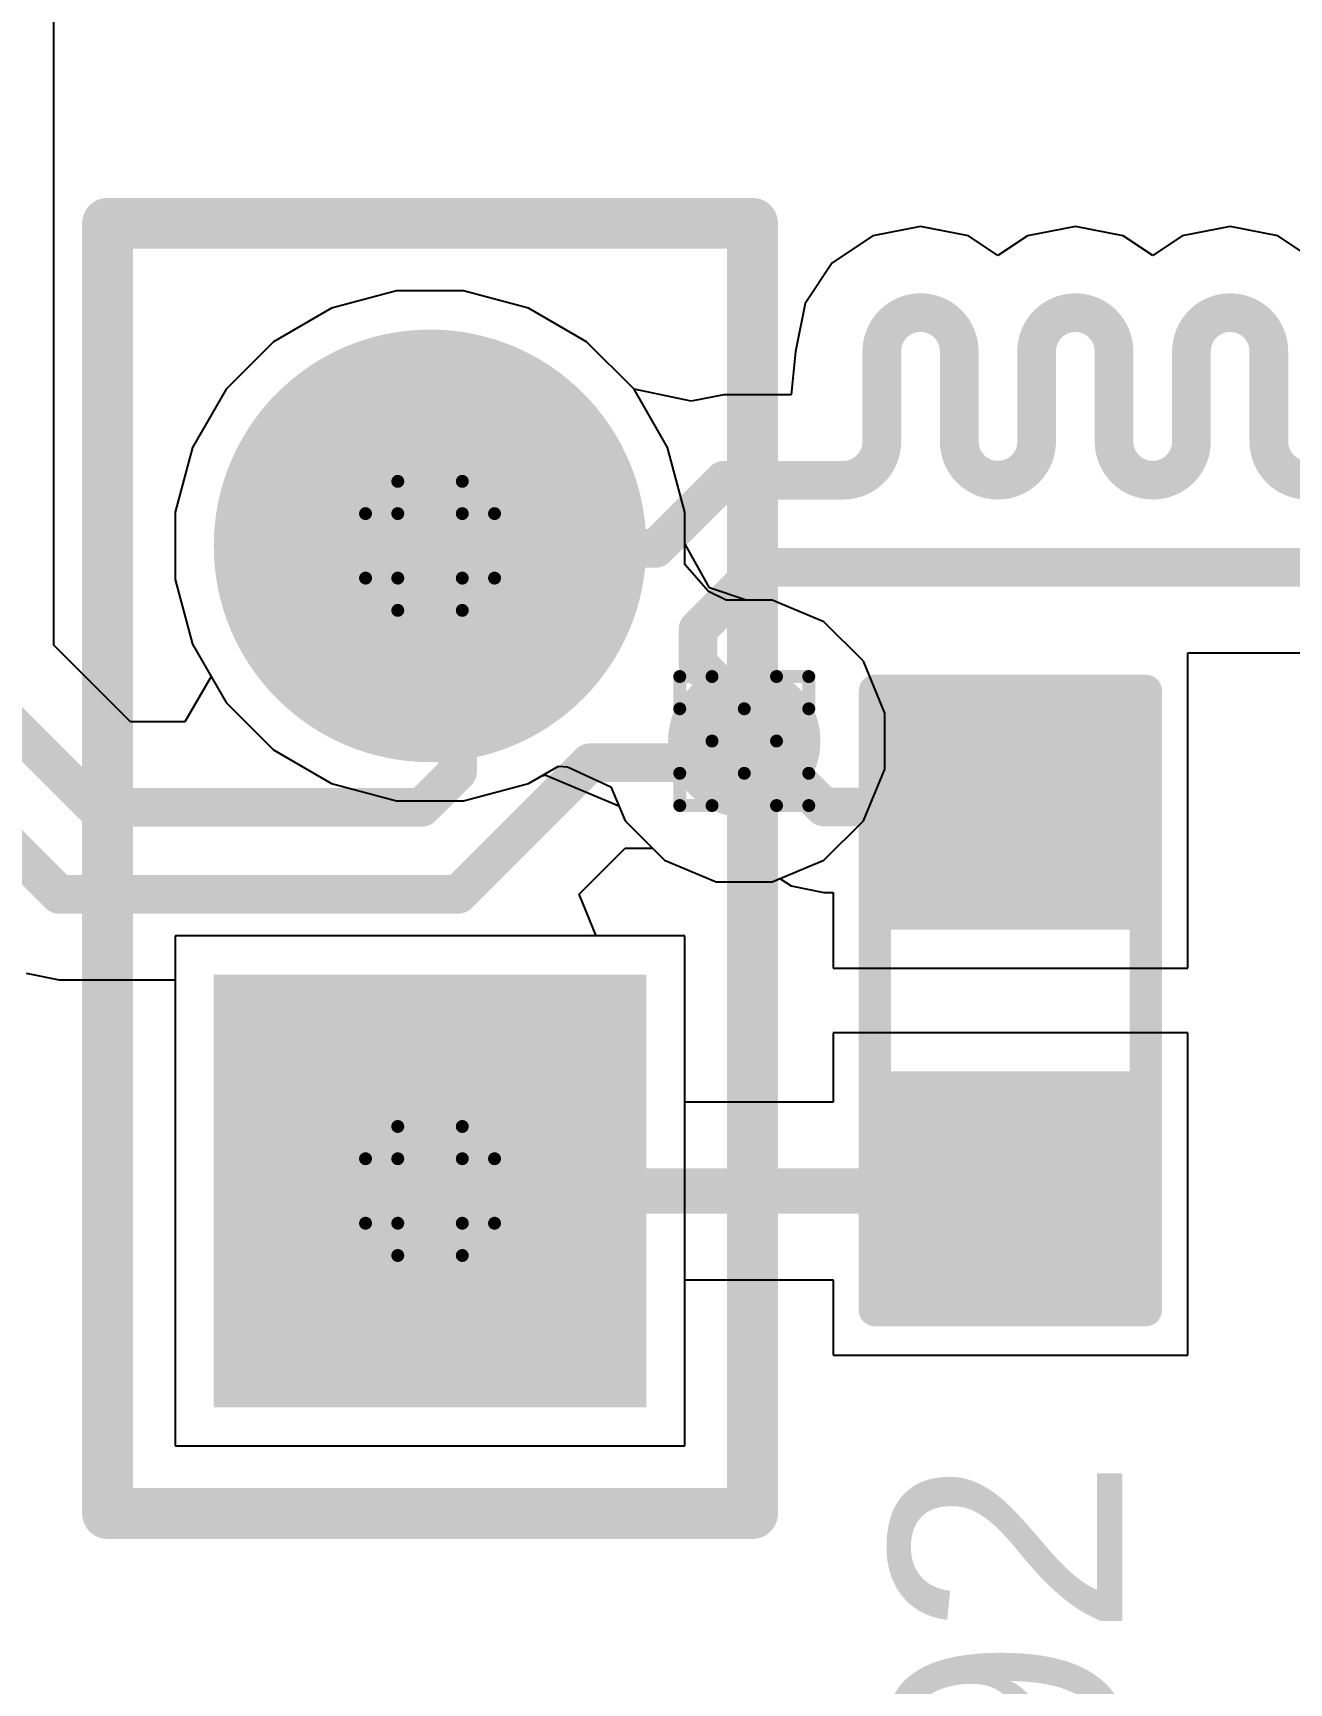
# Model space of a CAD drawing. Header units: inches. Extents: x -11 to 5379, y 0 to 5429.
# Drawn here: x 39.38 to 44.33, y 74.72 to 81.21 of the extents above; entities that cross this region are included whole.
import ezdxf

# ---------------------------------------------------------------- set-up
doc = ezdxf.new("R2010")
doc.units = ezdxf.units.IN
for name, color, linetype in [('Bottom Layer', 5, 'Continuous'), ('Bottom Solder', 6, 'Continuous'), ('Drill Drawing', 1, 'Continuous'), ('GND', 16, 'Continuous'), ('Multi-Layer', 9, 'Continuous'), ('Pad Holes', 156, 'Continuous'), ('PWR', 76, 'Continuous'), ('Top Layer', 1, 'Continuous'), ('Top Overlay', 2, 'Continuous'), ('Top Paste', 8, 'Continuous'), ('Top Solder', 216, 'Continuous'), ('Via Holes', 16, 'Continuous')]:
    doc.layers.add(name, color=color, linetype=linetype)
doc.styles.add('Arial', font='', dxfattribs={"height": 0.2})
doc.styles.get('Arial').set_extended_font_data('Arial')

# ---------------------------------------------------------------- blocks, each defined once
blk = doc.blocks.new('R___0603_7')
at = {"layer": 'Top Layer'}
for points in [[(-0.381, 0.4445), (-0.381, -0.4445), (-1.143, -0.4445), (-1.143, 0.4445)], [(1.143, 0.4445), (1.143, -0.4445), (0.381, -0.4445), (0.381, 0.4445)]]:
    blk.add_hatch(color=1, dxfattribs=at).paths.add_polyline_path(points)
at = {"layer": 'Top Paste'}
for points in [[(-0.381, 0.4445), (-0.381, -0.4445), (-1.143, -0.4445), (-1.143, 0.4445)], [(1.143, 0.4445), (1.143, -0.4445), (0.381, -0.4445), (0.381, 0.4445)]]:
    blk.add_hatch(color=8, dxfattribs=at).paths.add_polyline_path(points)
at = {"layer": 'Top Solder'}
for points in [[(-0.2794, 0.5461), (-0.2794, -0.5461), (-1.2446, -0.5461), (-1.2446, 0.5461)], [(1.2446, 0.5461), (1.2446, -0.5461), (0.2794, -0.5461), (0.2794, 0.5461)]]:
    blk.add_hatch(color=216, dxfattribs=at).paths.add_polyline_path(points)
at = {"layer": 'Top Overlay'}
for points in [[(-1.2192, 0.5334, 0.127, 0.127, 0), (1.2192, 0.5334, 0.127, 0.127, 0)], [(-1.2192, 0.5334, 0.127, 0.127, 0), (-1.2192, -0.5334, 0.127, 0.127, 0)], [(1.2192, 0.5334, 0.127, 0.127, 0), (1.2192, -0.5334, 0.127, 0.127, 0)], [(-1.2192, -0.5334, 0.127, 0.127, 0), (1.2192, -0.5334, 0.127, 0.127, 0)]]:
    blk.add_lwpolyline(points, format="xyseb", dxfattribs=at)
for points in [[(-1.25095, 0.5334, 0.0635, 0.0635, 1), (-1.18745, 0.5334, 0.0635, 0.0635, 1)], [(-1.25095, 0.5334, 0.0635, 0.0635, 1), (-1.18745, 0.5334, 0.0635, 0.0635, 1)], [(1.18745, 0.5334, 0.0635, 0.0635, 1), (1.25095, 0.5334, 0.0635, 0.0635, 1)], [(1.18745, 0.5334, 0.0635, 0.0635, 1), (1.25095, 0.5334, 0.0635, 0.0635, 1)], [(-1.25095, -0.5334, 0.0635, 0.0635, 1), (-1.18745, -0.5334, 0.0635, 0.0635, 1)], [(-1.25095, -0.5334, 0.0635, 0.0635, 1), (-1.18745, -0.5334, 0.0635, 0.0635, 1)], [(1.18745, -0.5334, 0.0635, 0.0635, 1), (1.25095, -0.5334, 0.0635, 0.0635, 1)], [(1.18745, -0.5334, 0.0635, 0.0635, 1), (1.25095, -0.5334, 0.0635, 0.0635, 1)]]:
    blk.add_lwpolyline(points, format="xyseb", close=True, dxfattribs=at)
blk = doc.blocks.new('HDR1X2__71')
at = {"layer": 'Bottom Layer'}
blk.add_hatch(color=5, dxfattribs=at).paths.add_polyline_path([(-0.75, 0.75), (0.75, 0.75), (0.75, -0.75), (-0.75, -0.75)])
h = blk.add_hatch(color=5, dxfattribs=at)
edge = h.paths.add_edge_path()
edge.add_arc((2.54, 0), 0.75, 0, 360)
at = {"layer": 'Bottom Solder'}
blk.add_hatch(color=6, dxfattribs=at).paths.add_polyline_path([(-0.8516, 0.8516), (0.8516, 0.8516), (0.8516, -0.8516), (-0.8516, -0.8516)])
h = blk.add_hatch(color=6, dxfattribs=at)
edge = h.paths.add_edge_path()
edge.add_arc((2.54, 0), 0.8516, 0, 360)
at = {"layer": 'GND'}
blk.add_hatch(color=16, dxfattribs=at).paths.add_polyline_path([(-0.75, 0.75), (0.75, 0.75), (0.75, -0.75), (-0.75, -0.75)])
h = blk.add_hatch(color=16, dxfattribs=at)
edge = h.paths.add_edge_path()
edge.add_arc((2.54, 0), 0.75, 0, 360)
at = {"layer": 'Multi-Layer'}
blk.add_hatch(color=9, dxfattribs=at).paths.add_polyline_path([(-0.75, 0.75), (0.75, 0.75), (0.75, -0.75), (-0.75, -0.75)])
h = blk.add_hatch(color=9, dxfattribs=at)
edge = h.paths.add_edge_path()
edge.add_arc((2.54, 0), 0.75, 0, 360)
at = {"layer": 'Pad Holes'}
h = blk.add_hatch(color=7, dxfattribs=at)
edge = h.paths.add_edge_path()
edge.add_arc((0, 0), 0.45, 0, 360)
h = blk.add_hatch(color=7, dxfattribs=at)
edge = h.paths.add_edge_path()
edge.add_arc((2.54, 0), 0.45, 0, 360)
at = {"layer": 'PWR'}
blk.add_hatch(color=76, dxfattribs=at).paths.add_polyline_path([(-0.75, 0.75), (0.75, 0.75), (0.75, -0.75), (-0.75, -0.75)])
h = blk.add_hatch(color=76, dxfattribs=at)
edge = h.paths.add_edge_path()
edge.add_arc((2.54, 0), 0.75, 0, 360)
at = {"layer": 'Top Layer'}
blk.add_hatch(color=1, dxfattribs=at).paths.add_polyline_path([(-0.75, 0.75), (0.75, 0.75), (0.75, -0.75), (-0.75, -0.75)])
h = blk.add_hatch(color=1, dxfattribs=at)
edge = h.paths.add_edge_path()
edge.add_arc((2.54, 0), 0.75, 0, 360)
at = {"layer": 'Top Solder'}
blk.add_hatch(color=216, dxfattribs=at).paths.add_polyline_path([(-0.8516, 0.8516), (0.8516, 0.8516), (0.8516, -0.8516), (-0.8516, -0.8516)])
h = blk.add_hatch(color=216, dxfattribs=at)
edge = h.paths.add_edge_path()
edge.add_arc((2.54, 0), 0.8516, 0, 360)
at = {"layer": 'Top Overlay'}
for points in [[(-1.27, 1.27, 0.2, 0.2, 0), (3.81, 1.27, 0.2, 0.2, 0)], [(-1.27, 1.27, 0.2, 0.2, 0), (-1.27, -1.27, 0.2, 0.2, 0)], [(3.81, 1.27, 0.2, 0.2, 0), (3.81, -1.27, 0.2, 0.2, 0)], [(-1.27, -1.27, 0.2, 0.2, 0), (3.81, -1.27, 0.2, 0.2, 0)]]:
    blk.add_lwpolyline(points, format="xyseb", dxfattribs=at)
for points in [[(-1.32, 1.27, 0.1, 0.1, 1), (-1.22, 1.27, 0.1, 0.1, 1)], [(-1.32, 1.27, 0.1, 0.1, 1), (-1.22, 1.27, 0.1, 0.1, 1)], [(3.76, 1.27, 0.1, 0.1, 1), (3.86, 1.27, 0.1, 0.1, 1)], [(3.76, 1.27, 0.1, 0.1, 1), (3.86, 1.27, 0.1, 0.1, 1)], [(-1.32, -1.27, 0.1, 0.1, 1), (-1.22, -1.27, 0.1, 0.1, 1)], [(-1.32, -1.27, 0.1, 0.1, 1), (-1.22, -1.27, 0.1, 0.1, 1)], [(3.76, -1.27, 0.1, 0.1, 1), (3.86, -1.27, 0.1, 0.1, 1)], [(3.76, -1.27, 0.1, 0.1, 1), (3.86, -1.27, 0.1, 0.1, 1)]]:
    blk.add_lwpolyline(points, format="xyseb", close=True, dxfattribs=at)

msp = doc.modelspace()

# ---------------------------------------------------------------- hatches: boundary and pattern name
at = {"layer": 'Bottom Layer'}
h = msp.add_hatch(color=5, dxfattribs=at)
edge = h.paths.add_edge_path()
edge.add_arc((42.1826, 78.4269), 0.3, 0, 360)
at = {"layer": 'GND'}
h = msp.add_hatch(color=16, dxfattribs=at)
edge = h.paths.add_edge_path()
edge.add_arc((42.1826, 78.4269), 0.3, 0, 360)
at = {"layer": 'PWR'}
h = msp.add_hatch(color=76, dxfattribs=at)
edge = h.paths.add_edge_path()
edge.add_arc((42.1826, 78.4269), 0.3, 0, 360)
at = {"layer": 'Top Layer'}
h = msp.add_hatch(color=1, dxfattribs=at)
edge = h.paths.add_edge_path()
edge.add_arc((42.1826, 78.4269), 0.3, 0, 360)
at = {"layer": 'Via Holes'}
h = msp.add_hatch(color=7, dxfattribs=at)
edge = h.paths.add_edge_path()
edge.add_arc((42.1826, 78.4269), 0.15, 0, 360)

# ---------------------------------------------------------------- linework, layer by layer
at = {"layer": 'Bottom Layer'}
for p, q in [((39.4642, 78.8044), (39.4642, 82.1891)), ((40.8129, 80.1993), (40.5575, 80.1309)), ((41.0772, 80.1993), (40.8129, 80.1993)), ((41.3326, 80.1309), (41.0772, 80.1993)), ((40.5575, 80.1309), (40.3286, 79.9987)), ((41.5615, 79.9987), (41.3326, 80.1309)), ((40.3286, 79.9987), (40.1417, 79.8118)), ((41.7485, 79.8118), (41.5615, 79.9987)), ((40.1417, 79.8118), (40.0095, 79.5828)), ((41.8806, 79.5828), (41.7485, 79.8118)), ((40.0095, 79.5828), (39.9411, 79.3275)), ((41.9491, 79.3275), (41.8806, 79.5828)), ((39.9411, 79.3275), (39.9411, 79.0631)), ((41.9491, 79.1223), (41.9491, 79.3275)), ((39.9411, 79.0631), (40.0095, 78.8078)), ((42.0417, 79.0161), (41.9491, 79.1223)), ((42.1111, 78.9809), (42.0417, 79.0161)), ((42.2928, 78.9809), (42.1111, 78.9809)), ((42.4964, 78.8966), (42.2928, 78.9809)), ((42.6523, 78.7407), (42.4964, 78.8966)), ((39.7656, 78.503), (39.4642, 78.8044)), ((40.0095, 78.8078), (40.0828, 78.6808)), ((42.7366, 78.5371), (42.6523, 78.7407)), ((40.0828, 78.6808), (39.9801, 78.503)), ((39.9801, 78.503), (39.7656, 78.503)), ((42.7366, 78.3167), (42.7366, 78.5371)), ((42.6523, 78.1131), (42.7366, 78.3167)), ((42.4964, 77.9573), (42.6523, 78.1131)), ((41.532, 77.8236), (41.713, 78.0046)), ((41.713, 78.0046), (41.8215, 78.0046)), ((41.8215, 78.0046), (41.8688, 77.9573)), ((41.8688, 77.9573), (42.0724, 77.8729)), ((42.2928, 77.8729), (42.4964, 77.9573)), ((42.0724, 77.8729), (42.2928, 77.8729)), ((41.6, 77.6593), (41.532, 77.8236)), ((41.9491, 77.6593), (41.6, 77.6593)), ((41.9491, 75.6513), (41.9491, 77.6593)), ((39.3553, 77.5124), (39.4841, 77.4868)), ((39.4841, 77.4868), (39.9411, 77.4868)), ((39.9411, 77.4868), (39.9411, 75.6513)), ((39.9411, 75.6513), (41.9491, 75.6513))]:
    msp.add_line(p, q, dxfattribs=at)
for points in [[(40.9451, 79.1953, 0.1524, 0.1524, 0), (41.0533, 79.087, 0.1524, 0.1524, 0)], [(41.0533, 78.306, 0.1524, 0.1524, 0), (41.0533, 79.087, 0.1524, 0.1524, 0)], [(39.1275, 78.665, 0.1524, 0.1524, 0), (39.6262, 78.1663, 0.1524, 0.1524, 0)], [(38.7846, 78.5229, 0.1524, 0.1524, 0), (39.4841, 77.8234, 0.1524, 0.1524, 0)], [(42.097, 78.3413, 0.1524, 0.1524, 0), (42.1826, 78.4269, 0.1524, 0.1524, 0)], [(41.0557, 77.8234, 0.1524, 0.1524, 0), (41.5735, 78.3413, 0.1524, 0.1524, 0)], [(41.5735, 78.3413, 0.1524, 0.1524, 0), (42.097, 78.3413, 0.1524, 0.1524, 0)], [(40.9137, 78.1663, 0.1524, 0.1524, 0), (41.0533, 78.306, 0.1524, 0.1524, 0)], [(39.6262, 78.1663, 0.1524, 0.1524, 0), (40.9137, 78.1663, 0.1524, 0.1524, 0)], [(39.4841, 77.8234, 0.1524, 0.1524, 0), (41.0557, 77.8234, 0.1524, 0.1524, 0)]]:
    msp.add_lwpolyline(points, format="xyseb", dxfattribs=at)
for points in [[(40.907, 79.1953, 0.0762, 0.0762, 1), (40.9832, 79.1953, 0.0762, 0.0762, 1)], [(41.0152, 79.087, 0.0762, 0.0762, 1), (41.0914, 79.087, 0.0762, 0.0762, 1)], [(41.0152, 79.087, 0.0762, 0.0762, 1), (41.0914, 79.087, 0.0762, 0.0762, 1)], [(42.1445, 78.4269, 0.0762, 0.0762, 1), (42.2207, 78.4269, 0.0762, 0.0762, 1)], [(41.5354, 78.3413, 0.0762, 0.0762, 1), (41.6116, 78.3413, 0.0762, 0.0762, 1)], [(41.5354, 78.3413, 0.0762, 0.0762, 1), (41.6116, 78.3413, 0.0762, 0.0762, 1)], [(42.0589, 78.3413, 0.0762, 0.0762, 1), (42.1351, 78.3413, 0.0762, 0.0762, 1)], [(42.0589, 78.3413, 0.0762, 0.0762, 1), (42.1351, 78.3413, 0.0762, 0.0762, 1)], [(41.0152, 78.306, 0.0762, 0.0762, 1), (41.0914, 78.306, 0.0762, 0.0762, 1)], [(41.0152, 78.306, 0.0762, 0.0762, 1), (41.0914, 78.306, 0.0762, 0.0762, 1)], [(39.5881, 78.1663, 0.0762, 0.0762, 1), (39.6643, 78.1663, 0.0762, 0.0762, 1)], [(39.5881, 78.1663, 0.0762, 0.0762, 1), (39.6643, 78.1663, 0.0762, 0.0762, 1)], [(40.8756, 78.1663, 0.0762, 0.0762, 1), (40.9518, 78.1663, 0.0762, 0.0762, 1)], [(40.8756, 78.1663, 0.0762, 0.0762, 1), (40.9518, 78.1663, 0.0762, 0.0762, 1)], [(39.446, 77.8234, 0.0762, 0.0762, 1), (39.5222, 77.8234, 0.0762, 0.0762, 1)], [(39.446, 77.8234, 0.0762, 0.0762, 1), (39.5222, 77.8234, 0.0762, 0.0762, 1)], [(41.0176, 77.8234, 0.0762, 0.0762, 1), (41.0938, 77.8234, 0.0762, 0.0762, 1)], [(41.0176, 77.8234, 0.0762, 0.0762, 1), (41.0938, 77.8234, 0.0762, 0.0762, 1)]]:
    msp.add_lwpolyline(points, format="xyseb", close=True, dxfattribs=at)
at = {"layer": 'Drill Drawing'}
for points in [[(40.8181, 79.3223, 0.0508, 0.0508, 0), (40.8181, 79.4493, 0.0508, 0.0508, 0)], [(40.8181, 79.4493, 0.0508, 0.0508, 0), (41.0721, 79.4493, 0.0508, 0.0508, 0)], [(41.0721, 79.3223, 0.0508, 0.0508, 0), (41.0721, 79.4493, 0.0508, 0.0508, 0)], [(40.6911, 79.0683, 0.0508, 0.0508, 0), (40.6911, 79.3223, 0.0508, 0.0508, 0)], [(40.6911, 79.3223, 0.0508, 0.0508, 0), (40.8181, 79.3223, 0.0508, 0.0508, 0)], [(41.0721, 79.3223, 0.0508, 0.0508, 0), (41.1991, 79.3223, 0.0508, 0.0508, 0)], [(41.1991, 79.0683, 0.0508, 0.0508, 0), (41.1991, 79.3223, 0.0508, 0.0508, 0)], [(40.6911, 79.0683, 0.0508, 0.0508, 0), (40.8181, 79.0683, 0.0508, 0.0508, 0)], [(40.8181, 78.9413, 0.0508, 0.0508, 0), (40.8181, 79.0683, 0.0508, 0.0508, 0)], [(41.0721, 79.0683, 0.0508, 0.0508, 0), (41.1991, 79.0683, 0.0508, 0.0508, 0)], [(41.0721, 78.9413, 0.0508, 0.0508, 0), (41.0721, 79.0683, 0.0508, 0.0508, 0)], [(40.8181, 78.9413, 0.0508, 0.0508, 0), (41.0721, 78.9413, 0.0508, 0.0508, 0)], [(41.9286, 78.5539, 0.0508, 0.0508, 0), (41.9286, 78.6809, 0.0508, 0.0508, 0)], [(41.9286, 78.6809, 0.0508, 0.0508, 0), (42.0556, 78.6809, 0.0508, 0.0508, 0)], [(42.0556, 78.6809, 0.0508, 0.0508, 0), (42.1826, 78.5539, 0.0508, 0.0508, 0)], [(42.1826, 78.5539, 0.0508, 0.0508, 0), (42.3096, 78.6809, 0.0508, 0.0508, 0)], [(42.3096, 78.6809, 0.0508, 0.0508, 0), (42.4366, 78.6809, 0.0508, 0.0508, 0)], [(42.4366, 78.5539, 0.0508, 0.0508, 0), (42.4366, 78.6809, 0.0508, 0.0508, 0)], [(41.9286, 78.5539, 0.0508, 0.0508, 0), (42.0556, 78.4269, 0.0508, 0.0508, 0)], [(42.3096, 78.4269, 0.0508, 0.0508, 0), (42.4366, 78.5539, 0.0508, 0.0508, 0)], [(41.9286, 78.2999, 0.0508, 0.0508, 0), (42.0556, 78.4269, 0.0508, 0.0508, 0)], [(42.3096, 78.4269, 0.0508, 0.0508, 0), (42.4366, 78.2999, 0.0508, 0.0508, 0)], [(41.9286, 78.1729, 0.0508, 0.0508, 0), (41.9286, 78.2999, 0.0508, 0.0508, 0)], [(42.0556, 78.1729, 0.0508, 0.0508, 0), (42.1826, 78.2999, 0.0508, 0.0508, 0)], [(42.1826, 78.2999, 0.0508, 0.0508, 0), (42.3096, 78.1729, 0.0508, 0.0508, 0)], [(42.4366, 78.1729, 0.0508, 0.0508, 0), (42.4366, 78.2999, 0.0508, 0.0508, 0)], [(41.9286, 78.1729, 0.0508, 0.0508, 0), (42.0556, 78.1729, 0.0508, 0.0508, 0)], [(42.3096, 78.1729, 0.0508, 0.0508, 0), (42.4366, 78.1729, 0.0508, 0.0508, 0)], [(40.8181, 76.7823, 0.0508, 0.0508, 0), (40.8181, 76.9093, 0.0508, 0.0508, 0)], [(40.8181, 76.9093, 0.0508, 0.0508, 0), (41.0721, 76.9093, 0.0508, 0.0508, 0)], [(41.0721, 76.7823, 0.0508, 0.0508, 0), (41.0721, 76.9093, 0.0508, 0.0508, 0)], [(40.6911, 76.5283, 0.0508, 0.0508, 0), (40.6911, 76.7823, 0.0508, 0.0508, 0)], [(40.6911, 76.7823, 0.0508, 0.0508, 0), (40.8181, 76.7823, 0.0508, 0.0508, 0)], [(41.0721, 76.7823, 0.0508, 0.0508, 0), (41.1991, 76.7823, 0.0508, 0.0508, 0)], [(41.1991, 76.5283, 0.0508, 0.0508, 0), (41.1991, 76.7823, 0.0508, 0.0508, 0)], [(40.6911, 76.5283, 0.0508, 0.0508, 0), (40.8181, 76.5283, 0.0508, 0.0508, 0)], [(40.8181, 76.4013, 0.0508, 0.0508, 0), (40.8181, 76.5283, 0.0508, 0.0508, 0)], [(41.0721, 76.5283, 0.0508, 0.0508, 0), (41.1991, 76.5283, 0.0508, 0.0508, 0)], [(41.0721, 76.4013, 0.0508, 0.0508, 0), (41.0721, 76.5283, 0.0508, 0.0508, 0)], [(40.8181, 76.4013, 0.0508, 0.0508, 0), (41.0721, 76.4013, 0.0508, 0.0508, 0)]]:
    msp.add_lwpolyline(points, format="xyseb", dxfattribs=at)
for points in [[(40.8054, 79.4493, 0.0254, 0.0254, 1), (40.8308, 79.4493, 0.0254, 0.0254, 1)], [(40.8054, 79.4493, 0.0254, 0.0254, 1), (40.8308, 79.4493, 0.0254, 0.0254, 1)], [(41.0594, 79.4493, 0.0254, 0.0254, 1), (41.0848, 79.4493, 0.0254, 0.0254, 1)], [(41.0594, 79.4493, 0.0254, 0.0254, 1), (41.0848, 79.4493, 0.0254, 0.0254, 1)], [(40.6784, 79.3223, 0.0254, 0.0254, 1), (40.7038, 79.3223, 0.0254, 0.0254, 1)], [(40.6784, 79.3223, 0.0254, 0.0254, 1), (40.7038, 79.3223, 0.0254, 0.0254, 1)], [(40.8054, 79.3223, 0.0254, 0.0254, 1), (40.8308, 79.3223, 0.0254, 0.0254, 1)], [(40.8054, 79.3223, 0.0254, 0.0254, 1), (40.8308, 79.3223, 0.0254, 0.0254, 1)], [(41.0594, 79.3223, 0.0254, 0.0254, 1), (41.0848, 79.3223, 0.0254, 0.0254, 1)], [(41.0594, 79.3223, 0.0254, 0.0254, 1), (41.0848, 79.3223, 0.0254, 0.0254, 1)], [(41.1864, 79.3223, 0.0254, 0.0254, 1), (41.2118, 79.3223, 0.0254, 0.0254, 1)], [(41.1864, 79.3223, 0.0254, 0.0254, 1), (41.2118, 79.3223, 0.0254, 0.0254, 1)], [(40.6784, 79.0683, 0.0254, 0.0254, 1), (40.7038, 79.0683, 0.0254, 0.0254, 1)], [(40.6784, 79.0683, 0.0254, 0.0254, 1), (40.7038, 79.0683, 0.0254, 0.0254, 1)], [(40.8054, 79.0683, 0.0254, 0.0254, 1), (40.8308, 79.0683, 0.0254, 0.0254, 1)], [(40.8054, 79.0683, 0.0254, 0.0254, 1), (40.8308, 79.0683, 0.0254, 0.0254, 1)], [(41.0594, 79.0683, 0.0254, 0.0254, 1), (41.0848, 79.0683, 0.0254, 0.0254, 1)], [(41.0594, 79.0683, 0.0254, 0.0254, 1), (41.0848, 79.0683, 0.0254, 0.0254, 1)], [(41.1864, 79.0683, 0.0254, 0.0254, 1), (41.2118, 79.0683, 0.0254, 0.0254, 1)], [(41.1864, 79.0683, 0.0254, 0.0254, 1), (41.2118, 79.0683, 0.0254, 0.0254, 1)], [(40.8054, 78.9413, 0.0254, 0.0254, 1), (40.8308, 78.9413, 0.0254, 0.0254, 1)], [(40.8054, 78.9413, 0.0254, 0.0254, 1), (40.8308, 78.9413, 0.0254, 0.0254, 1)], [(41.0594, 78.9413, 0.0254, 0.0254, 1), (41.0848, 78.9413, 0.0254, 0.0254, 1)], [(41.0594, 78.9413, 0.0254, 0.0254, 1), (41.0848, 78.9413, 0.0254, 0.0254, 1)], [(41.9159, 78.6809, 0.0254, 0.0254, 1), (41.9413, 78.6809, 0.0254, 0.0254, 1)], [(41.9159, 78.6809, 0.0254, 0.0254, 1), (41.9413, 78.6809, 0.0254, 0.0254, 1)], [(42.0429, 78.6809, 0.0254, 0.0254, 1), (42.0683, 78.6809, 0.0254, 0.0254, 1)], [(42.0429, 78.6809, 0.0254, 0.0254, 1), (42.0683, 78.6809, 0.0254, 0.0254, 1)], [(42.2969, 78.6809, 0.0254, 0.0254, 1), (42.3223, 78.6809, 0.0254, 0.0254, 1)], [(42.2969, 78.6809, 0.0254, 0.0254, 1), (42.3223, 78.6809, 0.0254, 0.0254, 1)], [(42.4239, 78.6809, 0.0254, 0.0254, 1), (42.4493, 78.6809, 0.0254, 0.0254, 1)], [(42.4239, 78.6809, 0.0254, 0.0254, 1), (42.4493, 78.6809, 0.0254, 0.0254, 1)], [(41.9159, 78.5539, 0.0254, 0.0254, 1), (41.9413, 78.5539, 0.0254, 0.0254, 1)], [(41.9159, 78.5539, 0.0254, 0.0254, 1), (41.9413, 78.5539, 0.0254, 0.0254, 1)], [(42.1699, 78.5539, 0.0254, 0.0254, 1), (42.1953, 78.5539, 0.0254, 0.0254, 1)], [(42.1699, 78.5539, 0.0254, 0.0254, 1), (42.1953, 78.5539, 0.0254, 0.0254, 1)], [(42.4239, 78.5539, 0.0254, 0.0254, 1), (42.4493, 78.5539, 0.0254, 0.0254, 1)], [(42.4239, 78.5539, 0.0254, 0.0254, 1), (42.4493, 78.5539, 0.0254, 0.0254, 1)], [(42.0429, 78.4269, 0.0254, 0.0254, 1), (42.0683, 78.4269, 0.0254, 0.0254, 1)], [(42.0429, 78.4269, 0.0254, 0.0254, 1), (42.0683, 78.4269, 0.0254, 0.0254, 1)], [(42.2969, 78.4269, 0.0254, 0.0254, 1), (42.3223, 78.4269, 0.0254, 0.0254, 1)], [(42.2969, 78.4269, 0.0254, 0.0254, 1), (42.3223, 78.4269, 0.0254, 0.0254, 1)], [(41.9159, 78.2999, 0.0254, 0.0254, 1), (41.9413, 78.2999, 0.0254, 0.0254, 1)], [(41.9159, 78.2999, 0.0254, 0.0254, 1), (41.9413, 78.2999, 0.0254, 0.0254, 1)], [(42.1699, 78.2999, 0.0254, 0.0254, 1), (42.1953, 78.2999, 0.0254, 0.0254, 1)], [(42.1699, 78.2999, 0.0254, 0.0254, 1), (42.1953, 78.2999, 0.0254, 0.0254, 1)], [(42.4239, 78.2999, 0.0254, 0.0254, 1), (42.4493, 78.2999, 0.0254, 0.0254, 1)], [(42.4239, 78.2999, 0.0254, 0.0254, 1), (42.4493, 78.2999, 0.0254, 0.0254, 1)], [(41.9159, 78.1729, 0.0254, 0.0254, 1), (41.9413, 78.1729, 0.0254, 0.0254, 1)], [(41.9159, 78.1729, 0.0254, 0.0254, 1), (41.9413, 78.1729, 0.0254, 0.0254, 1)], [(42.0429, 78.1729, 0.0254, 0.0254, 1), (42.0683, 78.1729, 0.0254, 0.0254, 1)], [(42.0429, 78.1729, 0.0254, 0.0254, 1), (42.0683, 78.1729, 0.0254, 0.0254, 1)], [(42.2969, 78.1729, 0.0254, 0.0254, 1), (42.3223, 78.1729, 0.0254, 0.0254, 1)], [(42.2969, 78.1729, 0.0254, 0.0254, 1), (42.3223, 78.1729, 0.0254, 0.0254, 1)], [(42.4239, 78.1729, 0.0254, 0.0254, 1), (42.4493, 78.1729, 0.0254, 0.0254, 1)], [(42.4239, 78.1729, 0.0254, 0.0254, 1), (42.4493, 78.1729, 0.0254, 0.0254, 1)], [(40.8054, 76.9093, 0.0254, 0.0254, 1), (40.8308, 76.9093, 0.0254, 0.0254, 1)], [(40.8054, 76.9093, 0.0254, 0.0254, 1), (40.8308, 76.9093, 0.0254, 0.0254, 1)], [(41.0594, 76.9093, 0.0254, 0.0254, 1), (41.0848, 76.9093, 0.0254, 0.0254, 1)], [(41.0594, 76.9093, 0.0254, 0.0254, 1), (41.0848, 76.9093, 0.0254, 0.0254, 1)], [(40.6784, 76.7823, 0.0254, 0.0254, 1), (40.7038, 76.7823, 0.0254, 0.0254, 1)], [(40.6784, 76.7823, 0.0254, 0.0254, 1), (40.7038, 76.7823, 0.0254, 0.0254, 1)], [(40.8054, 76.7823, 0.0254, 0.0254, 1), (40.8308, 76.7823, 0.0254, 0.0254, 1)], [(40.8054, 76.7823, 0.0254, 0.0254, 1), (40.8308, 76.7823, 0.0254, 0.0254, 1)], [(41.0594, 76.7823, 0.0254, 0.0254, 1), (41.0848, 76.7823, 0.0254, 0.0254, 1)], [(41.0594, 76.7823, 0.0254, 0.0254, 1), (41.0848, 76.7823, 0.0254, 0.0254, 1)], [(41.1864, 76.7823, 0.0254, 0.0254, 1), (41.2118, 76.7823, 0.0254, 0.0254, 1)], [(41.1864, 76.7823, 0.0254, 0.0254, 1), (41.2118, 76.7823, 0.0254, 0.0254, 1)], [(40.6784, 76.5283, 0.0254, 0.0254, 1), (40.7038, 76.5283, 0.0254, 0.0254, 1)], [(40.6784, 76.5283, 0.0254, 0.0254, 1), (40.7038, 76.5283, 0.0254, 0.0254, 1)], [(40.8054, 76.5283, 0.0254, 0.0254, 1), (40.8308, 76.5283, 0.0254, 0.0254, 1)], [(40.8054, 76.5283, 0.0254, 0.0254, 1), (40.8308, 76.5283, 0.0254, 0.0254, 1)], [(41.0594, 76.5283, 0.0254, 0.0254, 1), (41.0848, 76.5283, 0.0254, 0.0254, 1)], [(41.0594, 76.5283, 0.0254, 0.0254, 1), (41.0848, 76.5283, 0.0254, 0.0254, 1)], [(41.1864, 76.5283, 0.0254, 0.0254, 1), (41.2118, 76.5283, 0.0254, 0.0254, 1)], [(41.1864, 76.5283, 0.0254, 0.0254, 1), (41.2118, 76.5283, 0.0254, 0.0254, 1)], [(40.8054, 76.4013, 0.0254, 0.0254, 1), (40.8308, 76.4013, 0.0254, 0.0254, 1)], [(40.8054, 76.4013, 0.0254, 0.0254, 1), (40.8308, 76.4013, 0.0254, 0.0254, 1)], [(41.0594, 76.4013, 0.0254, 0.0254, 1), (41.0848, 76.4013, 0.0254, 0.0254, 1)], [(41.0594, 76.4013, 0.0254, 0.0254, 1), (41.0848, 76.4013, 0.0254, 0.0254, 1)]]:
    msp.add_lwpolyline(points, format="xyseb", close=True, dxfattribs=at)
at = {"layer": 'GND'}
for p, q in [((40.8129, 80.1993), (40.5575, 80.1309)), ((41.0772, 80.1993), (40.8129, 80.1993)), ((41.3326, 80.1309), (41.0772, 80.1993)), ((40.5575, 80.1309), (40.3286, 79.9987)), ((41.5615, 79.9987), (41.3326, 80.1309)), ((40.3286, 79.9987), (40.1417, 79.8118)), ((41.7485, 79.8118), (41.5615, 79.9987)), ((40.1417, 79.8118), (40.0095, 79.5828)), ((41.8806, 79.5828), (41.7485, 79.8118)), ((40.0095, 79.5828), (39.9411, 79.3275)), ((41.9491, 79.3275), (41.8806, 79.5828)), ((39.9411, 79.3275), (39.9411, 79.0631)), ((41.9491, 79.2047), (41.9491, 79.3275)), ((42.0452, 79.0303), (41.9491, 79.2047)), ((39.9411, 79.0631), (40.0095, 78.8078)), ((42.19, 78.9809), (42.0452, 79.0303)), ((42.2928, 78.9809), (42.19, 78.9809)), ((42.4964, 78.8966), (42.2928, 78.9809)), ((42.6523, 78.7407), (42.4964, 78.8966)), ((40.0095, 78.8078), (40.1417, 78.5788)), ((42.7366, 78.5371), (42.6523, 78.7407)), ((40.1417, 78.5788), (40.3286, 78.3919)), ((42.7366, 78.3167), (42.7366, 78.5371)), ((40.3286, 78.3919), (40.5575, 78.2597)), ((41.3326, 78.2597), (41.3856, 78.2903)), ((41.3856, 78.2903), (41.4014, 78.292)), ((41.4014, 78.292), (41.6886, 78.172)), ((42.6523, 78.1131), (42.7366, 78.3167)), ((40.5575, 78.2597), (40.8129, 78.1913)), ((41.0772, 78.1913), (41.3326, 78.2597)), ((40.8129, 78.1913), (41.0772, 78.1913)), ((41.6886, 78.172), (41.713, 78.1131)), ((41.713, 78.1131), (41.8688, 77.9573)), ((42.4964, 77.9573), (42.6523, 78.1131)), ((41.8688, 77.9573), (42.0724, 77.8729)), ((42.2928, 77.8729), (42.4964, 77.9573)), ((42.0724, 77.8729), (42.2928, 77.8729)), ((41.9491, 77.6593), (39.9411, 77.6593)), ((39.9411, 77.6593), (39.9411, 75.6513)), ((41.9491, 75.6513), (41.9491, 77.6593)), ((39.9411, 75.6513), (41.9491, 75.6513))]:
    msp.add_line(p, q, dxfattribs=at)
at = {"layer": 'PWR'}
for p, q in [((40.8129, 80.1993), (40.5575, 80.1309)), ((41.0772, 80.1993), (40.8129, 80.1993)), ((41.3326, 80.1309), (41.0772, 80.1993)), ((40.5575, 80.1309), (40.3286, 79.9987)), ((41.5615, 79.9987), (41.3326, 80.1309)), ((40.3286, 79.9987), (40.1417, 79.8118)), ((41.7485, 79.8118), (41.5615, 79.9987)), ((40.1417, 79.8118), (40.0095, 79.5828)), ((41.8806, 79.5828), (41.7485, 79.8118)), ((40.0095, 79.5828), (39.9411, 79.3275)), ((41.9491, 79.3275), (41.8806, 79.5828)), ((39.9411, 79.3275), (39.9411, 79.0631)), ((41.9491, 79.2047), (41.9491, 79.3275)), ((42.0452, 79.0303), (41.9491, 79.2047)), ((39.9411, 79.0631), (40.0095, 78.8078)), ((42.19, 78.9809), (42.0452, 79.0303)), ((42.2928, 78.9809), (42.19, 78.9809)), ((42.4964, 78.8966), (42.2928, 78.9809)), ((42.6523, 78.7407), (42.4964, 78.8966)), ((40.0095, 78.8078), (40.1417, 78.5788)), ((42.7366, 78.5371), (42.6523, 78.7407)), ((40.1417, 78.5788), (40.3286, 78.3919)), ((42.7366, 78.3167), (42.7366, 78.5371)), ((40.3286, 78.3919), (40.5575, 78.2597)), ((41.3326, 78.2597), (41.3856, 78.2903)), ((41.3856, 78.2903), (41.4014, 78.292)), ((41.4014, 78.292), (41.6886, 78.172)), ((42.6523, 78.1131), (42.7366, 78.3167)), ((40.5575, 78.2597), (40.8129, 78.1913)), ((41.0772, 78.1913), (41.3326, 78.2597)), ((40.8129, 78.1913), (41.0772, 78.1913)), ((41.6886, 78.172), (41.713, 78.1131)), ((41.713, 78.1131), (41.8688, 77.9573)), ((42.4964, 77.9573), (42.6523, 78.1131)), ((41.8688, 77.9573), (42.0724, 77.8729)), ((42.2928, 77.8729), (42.4964, 77.9573)), ((42.0724, 77.8729), (42.2928, 77.8729)), ((41.9491, 77.6593), (39.9411, 77.6593)), ((39.9411, 77.6593), (39.9411, 75.6513)), ((41.9491, 75.6513), (41.9491, 77.6593)), ((39.9411, 75.6513), (41.9491, 75.6513))]:
    msp.add_line(p, q, dxfattribs=at)
at = {"layer": 'Top Layer'}
for p, q in [((42.8767, 80.4532), (42.6884, 80.4158)), ((43.065, 80.4158), (42.8767, 80.4532)), ((43.4863, 80.4532), (43.298, 80.4158)), ((43.6746, 80.4158), (43.4863, 80.4532)), ((44.0959, 80.4532), (43.9076, 80.4158)), ((44.2842, 80.4158), (44.0959, 80.4532)), ((42.6884, 80.4158), (42.5288, 80.3091)), ((43.1815, 80.3379), (43.065, 80.4158)), ((43.298, 80.4158), (43.1815, 80.3379)), ((43.7911, 80.3379), (43.6746, 80.4158)), ((43.9076, 80.4158), (43.7911, 80.3379)), ((44.4439, 80.3091), (44.2842, 80.4158)), ((42.5288, 80.3091), (42.4221, 80.1495)), ((40.8129, 80.1993), (40.5575, 80.1309)), ((41.0772, 80.1993), (40.8129, 80.1993)), ((41.3326, 80.1309), (41.0772, 80.1993)), ((40.5575, 80.1309), (40.3286, 79.9987)), ((41.5615, 79.9987), (41.3326, 80.1309)), ((42.4221, 80.1495), (42.3847, 79.9612)), ((40.3286, 79.9987), (40.1417, 79.8118)), ((41.7485, 79.8118), (41.5615, 79.9987)), ((42.3847, 79.9612), (42.3675, 79.7905)), ((42.3847, 79.9612), (42.3847, 79.9612)), ((40.1417, 79.8118), (40.0095, 79.5828)), ((41.9738, 79.7649), (41.7485, 79.8118)), ((42.1026, 79.7905), (41.9738, 79.7649)), ((42.3675, 79.7905), (42.1026, 79.7905)), ((40.0095, 79.5828), (39.9411, 79.3275)), ((39.9411, 79.3275), (39.9411, 79.0631)), ((39.9411, 79.0631), (40.0095, 78.8078)), ((40.0095, 78.8078), (40.1417, 78.5788)), ((43.929, 77.5323), (43.929, 78.7743)), ((43.929, 78.7743), (46.1066, 78.7743)), ((40.1417, 78.5788), (40.3286, 78.3919)), ((40.3286, 78.3919), (40.5575, 78.2597)), ((41.3326, 78.2597), (41.4508, 78.328)), ((41.4508, 78.328), (41.4863, 78.3257)), ((41.4863, 78.3257), (41.6575, 78.2471)), ((40.5575, 78.2597), (40.8129, 78.1913)), ((41.0772, 78.1913), (41.3326, 78.2597)), ((41.6575, 78.2471), (41.713, 78.1131)), ((40.8129, 78.1913), (41.0772, 78.1913)), ((41.713, 78.1131), (41.8688, 77.9573)), ((41.8688, 77.9573), (42.0724, 77.8729)), ((42.0724, 77.8729), (42.2928, 77.8729)), ((42.2928, 77.8729), (42.3231, 77.8855)), ((42.3231, 77.8855), (42.3669, 77.8563)), ((42.3669, 77.8563), (42.4957, 77.8306)), ((42.4957, 77.8306), (42.532, 77.8306)), ((42.532, 77.8306), (42.532, 77.5323)), ((41.9491, 77.6593), (39.9411, 77.6593)), ((39.9411, 77.6593), (39.9411, 75.6513)), ((41.9491, 77.0049), (41.9491, 77.6593)), ((42.532, 77.5323), (43.929, 77.5323)), ((43.929, 77.2783), (42.532, 77.2783)), ((42.532, 77.2783), (42.532, 77.0049)), ((43.929, 76.0083), (43.929, 77.2783)), ((42.532, 77.0049), (41.9491, 77.0049)), ((41.9491, 75.6513), (41.9491, 76.3057)), ((41.9491, 76.3057), (42.532, 76.3057)), ((42.532, 76.3057), (42.532, 76.0083)), ((42.532, 76.0083), (43.929, 76.0083)), ((39.9411, 75.6513), (41.9491, 75.6513))]:
    msp.add_line(p, q, dxfattribs=at)
for points in [[(42.7243, 79.9612, 0.1524, 0.1524, -1), (43.0291, 79.9612, 0.1524, 0.1524, 0)], [(43.3339, 79.9612, 0.1524, 0.1524, -1), (43.6387, 79.9612, 0.1524, 0.1524, 0)], [(43.9435, 79.9612, 0.1524, 0.1524, -1), (44.2483, 79.9612, 0.1524, 0.1524, 0)], [(42.7243, 79.6062, 0.1524, 0.1524, 0), (42.7243, 79.9612, 0.1524, 0.1524, 0)], [(43.0291, 79.6062, 0.1524, 0.1524, 0), (43.0291, 79.9612, 0.1524, 0.1524, 0)], [(43.3339, 79.6062, 0.1524, 0.1524, 0), (43.3339, 79.9612, 0.1524, 0.1524, 0)], [(43.6387, 79.6062, 0.1524, 0.1524, 0), (43.6387, 79.9612, 0.1524, 0.1524, 0)], [(43.9435, 79.6062, 0.1524, 0.1524, 0), (43.9435, 79.9612, 0.1524, 0.1524, 0)], [(44.2483, 79.6062, 0.1524, 0.1524, 0), (44.2483, 79.9612, 0.1524, 0.1524, 0)], [(42.7243, 79.6062, 0.1524, 0.1524, -0.414214), (42.5719, 79.4538, 0.1524, 0.1524, 0)], [(43.3339, 79.6062, 0.1524, 0.1524, -1), (43.0291, 79.6062, 0.1524, 0.1524, 0)], [(43.9435, 79.6062, 0.1524, 0.1524, -1), (43.6387, 79.6062, 0.1524, 0.1524, 0)], [(44.5531, 79.6062, 0.1524, 0.1524, -1), (44.2483, 79.6062, 0.1524, 0.1524, 0)], [(41.8344, 79.1856, 0.1524, 0.1524, 0), (42.1026, 79.4538, 0.1524, 0.1524, 0)], [(42.1026, 79.4538, 0.1524, 0.1524, 0), (42.4957, 79.4538, 0.1524, 0.1524, 0)], [(42.4957, 79.4538, 0.1524, 0.1524, 0), (42.5719, 79.4538, 0.1524, 0.1524, 0)], [(40.9451, 79.1953, 0.1524, 0.1524, 0), (40.9548, 79.1856, 0.1524, 0.1524, 0)], [(40.9548, 79.1856, 0.1524, 0.1524, 0), (41.8344, 79.1856, 0.1524, 0.1524, 0)], [(42, 78.8662, 0.1524, 0.1524, 0), (42.2447, 79.1109, 0.1524, 0.1524, 0)], [(42.2447, 79.1109, 0.1524, 0.1524, 0), (46.2461, 79.1109, 0.1524, 0.1524, 0)], [(42, 78.7307, 0.1524, 0.1524, 0), (42, 78.8662, 0.1524, 0.1524, 0)], [(42, 78.7307, 0.1524, 0.1524, 0), (42.1826, 78.548, 0.1524, 0.1524, 0)], [(42.1826, 78.4269, 0.1524, 0.1524, 0), (42.1826, 78.548, 0.1524, 0.1524, 0)], [(42.1826, 78.4269, 0.1524, 0.1524, 0), (42.2361, 78.4269, 0.1524, 0.1524, 0)], [(42.2361, 78.4269, 0.1524, 0.1524, 0), (42.4957, 78.1673, 0.1524, 0.1524, 0)], [(42.4957, 78.1673, 0.1524, 0.1524, 0), (43.2305, 78.1673, 0.1524, 0.1524, 0)], [(40.9451, 76.6553, 0.1778, 0.1778, 0), (43.2185, 76.6553, 0.1778, 0.1778, 0)], [(43.2185, 76.6553, 0.1778, 0.1778, 0), (43.2305, 76.6433, 0.1778, 0.1778, 0)]]:
    msp.add_lwpolyline(points, format="xyseb", dxfattribs=at)
for points in [[(42.6862, 79.9612, 0.0762, 0.0762, 1), (42.7624, 79.9612, 0.0762, 0.0762, 1)], [(42.6862, 79.9612, 0.0762, 0.0762, 1), (42.7624, 79.9612, 0.0762, 0.0762, 1)], [(42.991, 79.9612, 0.0762, 0.0762, 1), (43.0672, 79.9612, 0.0762, 0.0762, 1)], [(42.991, 79.9612, 0.0762, 0.0762, 1), (43.0672, 79.9612, 0.0762, 0.0762, 1)], [(43.2958, 79.9612, 0.0762, 0.0762, 1), (43.372, 79.9612, 0.0762, 0.0762, 1)], [(43.2958, 79.9612, 0.0762, 0.0762, 1), (43.372, 79.9612, 0.0762, 0.0762, 1)], [(43.6006, 79.9612, 0.0762, 0.0762, 1), (43.6768, 79.9612, 0.0762, 0.0762, 1)], [(43.6006, 79.9612, 0.0762, 0.0762, 1), (43.6768, 79.9612, 0.0762, 0.0762, 1)], [(43.9054, 79.9612, 0.0762, 0.0762, 1), (43.9816, 79.9612, 0.0762, 0.0762, 1)], [(43.9054, 79.9612, 0.0762, 0.0762, 1), (43.9816, 79.9612, 0.0762, 0.0762, 1)], [(44.2102, 79.9612, 0.0762, 0.0762, 1), (44.2864, 79.9612, 0.0762, 0.0762, 1)], [(44.2102, 79.9612, 0.0762, 0.0762, 1), (44.2864, 79.9612, 0.0762, 0.0762, 1)], [(42.6862, 79.6062, 0.0762, 0.0762, 1), (42.7624, 79.6062, 0.0762, 0.0762, 1)], [(42.6862, 79.6062, 0.0762, 0.0762, 1), (42.7624, 79.6062, 0.0762, 0.0762, 1)], [(42.991, 79.6062, 0.0762, 0.0762, 1), (43.0672, 79.6062, 0.0762, 0.0762, 1)], [(42.991, 79.6062, 0.0762, 0.0762, 1), (43.0672, 79.6062, 0.0762, 0.0762, 1)], [(43.2958, 79.6062, 0.0762, 0.0762, 1), (43.372, 79.6062, 0.0762, 0.0762, 1)], [(43.2958, 79.6062, 0.0762, 0.0762, 1), (43.372, 79.6062, 0.0762, 0.0762, 1)], [(43.6006, 79.6062, 0.0762, 0.0762, 1), (43.6768, 79.6062, 0.0762, 0.0762, 1)], [(43.6006, 79.6062, 0.0762, 0.0762, 1), (43.6768, 79.6062, 0.0762, 0.0762, 1)], [(43.9054, 79.6062, 0.0762, 0.0762, 1), (43.9816, 79.6062, 0.0762, 0.0762, 1)], [(43.9054, 79.6062, 0.0762, 0.0762, 1), (43.9816, 79.6062, 0.0762, 0.0762, 1)], [(44.2102, 79.6062, 0.0762, 0.0762, 1), (44.2864, 79.6062, 0.0762, 0.0762, 1)], [(44.2102, 79.6062, 0.0762, 0.0762, 1), (44.2864, 79.6062, 0.0762, 0.0762, 1)], [(42.0645, 79.4538, 0.0762, 0.0762, 1), (42.1407, 79.4538, 0.0762, 0.0762, 1)], [(42.0645, 79.4538, 0.0762, 0.0762, 1), (42.1407, 79.4538, 0.0762, 0.0762, 1)], [(42.4576, 79.4538, 0.0762, 0.0762, 1), (42.5338, 79.4538, 0.0762, 0.0762, 1)], [(42.4576, 79.4538, 0.0762, 0.0762, 1), (42.5338, 79.4538, 0.0762, 0.0762, 1)], [(42.5338, 79.4538, 0.0762, 0.0762, 1), (42.61, 79.4538, 0.0762, 0.0762, 1)], [(42.5338, 79.4538, 0.0762, 0.0762, 1), (42.61, 79.4538, 0.0762, 0.0762, 1)], [(40.907, 79.1953, 0.0762, 0.0762, 1), (40.9832, 79.1953, 0.0762, 0.0762, 1)], [(40.9167, 79.1856, 0.0762, 0.0762, 1), (40.9929, 79.1856, 0.0762, 0.0762, 1)], [(40.9167, 79.1856, 0.0762, 0.0762, 1), (40.9929, 79.1856, 0.0762, 0.0762, 1)], [(41.7963, 79.1856, 0.0762, 0.0762, 1), (41.8725, 79.1856, 0.0762, 0.0762, 1)], [(41.7963, 79.1856, 0.0762, 0.0762, 1), (41.8725, 79.1856, 0.0762, 0.0762, 1)], [(42.2066, 79.1109, 0.0762, 0.0762, 1), (42.2828, 79.1109, 0.0762, 0.0762, 1)], [(42.2066, 79.1109, 0.0762, 0.0762, 1), (42.2828, 79.1109, 0.0762, 0.0762, 1)], [(41.9619, 78.8662, 0.0762, 0.0762, 1), (42.0381, 78.8662, 0.0762, 0.0762, 1)], [(41.9619, 78.8662, 0.0762, 0.0762, 1), (42.0381, 78.8662, 0.0762, 0.0762, 1)], [(41.9619, 78.7307, 0.0762, 0.0762, 1), (42.0381, 78.7307, 0.0762, 0.0762, 1)], [(41.9619, 78.7307, 0.0762, 0.0762, 1), (42.0381, 78.7307, 0.0762, 0.0762, 1)], [(42.1445, 78.548, 0.0762, 0.0762, 1), (42.2207, 78.548, 0.0762, 0.0762, 1)], [(42.1445, 78.548, 0.0762, 0.0762, 1), (42.2207, 78.548, 0.0762, 0.0762, 1)], [(42.1445, 78.4269, 0.0762, 0.0762, 1), (42.2207, 78.4269, 0.0762, 0.0762, 1)], [(42.1445, 78.4269, 0.0762, 0.0762, 1), (42.2207, 78.4269, 0.0762, 0.0762, 1)], [(42.198, 78.4269, 0.0762, 0.0762, 1), (42.2742, 78.4269, 0.0762, 0.0762, 1)], [(42.198, 78.4269, 0.0762, 0.0762, 1), (42.2742, 78.4269, 0.0762, 0.0762, 1)], [(42.4576, 78.1673, 0.0762, 0.0762, 1), (42.5338, 78.1673, 0.0762, 0.0762, 1)], [(42.4576, 78.1673, 0.0762, 0.0762, 1), (42.5338, 78.1673, 0.0762, 0.0762, 1)], [(43.1924, 78.1673, 0.0762, 0.0762, 1), (43.2686, 78.1673, 0.0762, 0.0762, 1)], [(40.9006, 76.6553, 0.0889, 0.0889, 1), (40.9895, 76.6553, 0.0889, 0.0889, 1)], [(43.174, 76.6553, 0.0889, 0.0889, 1), (43.2629, 76.6553, 0.0889, 0.0889, 1)], [(43.174, 76.6553, 0.0889, 0.0889, 1), (43.2629, 76.6553, 0.0889, 0.0889, 1)], [(43.186, 76.6433, 0.0889, 0.0889, 1), (43.2749, 76.6433, 0.0889, 0.0889, 1)]]:
    msp.add_lwpolyline(points, format="xyseb", close=True, dxfattribs=at)

# ---------------------------------------------------------------- block references
at = {"rotation": 90}
for name, p in [('HDR1X2__71', (40.9451, 76.6553)), ('R___0603_7', (43.2305, 77.4053))]:
    msp.add_blockref(name, p, dxfattribs=at)

# ---------------------------------------------------------------- texts
at = {"layer": 'Top Overlay', "style": 'Arial'}
msp.add_text('R192', height=0.9144, rotation=90, dxfattribs=at).set_placement((43.6708, 72.5544))

doc.saveas('drawing.dxf')
